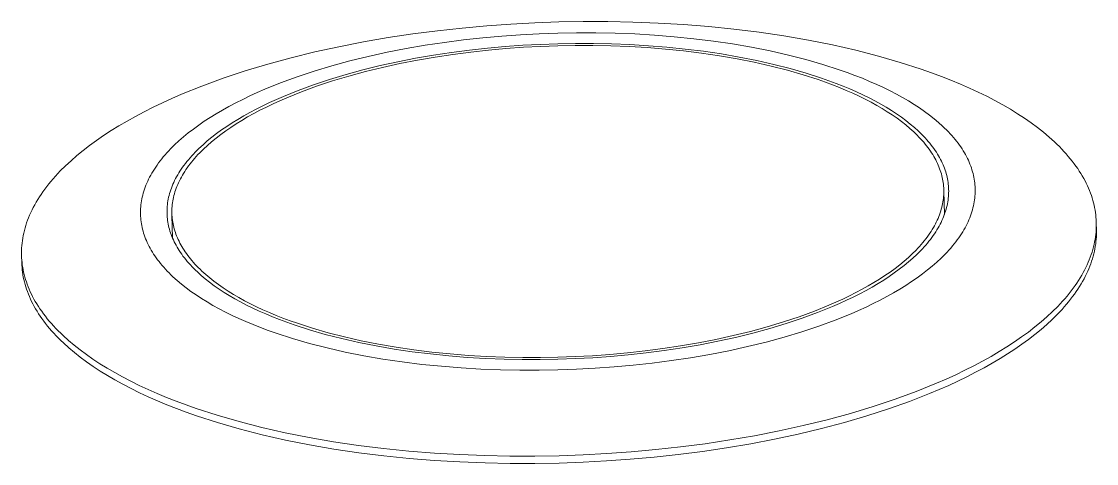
# Model space of a CAD drawing. Header units: inches. Extents: x 214 to 477, y -11 to 187.
# Drawn here: x 432.076 to 432.899, y 91.615 to 91.953 of the extents above; entities that cross this region are included whole.
import ezdxf

# ---------------------------------------------------------------- set-up
doc = ezdxf.new("R2010")
doc.units = ezdxf.units.IN
doc.layers.add('ZANO_R', color=7, linetype='Continuous', lineweight=0)

msp = doc.modelspace()

# ---------------------------------------------------------------- linework, layer by layer
at = {"layer": 'ZANO_R'}
for p, q in [((432.39428, 91.94606), (432.37533, 91.94359)), ((432.41315, 91.94813), (432.39428, 91.94606)), ((432.4319, 91.94983), (432.41315, 91.94813)), ((432.45045, 91.95116), (432.4319, 91.94983)), ((432.46875, 91.95214), (432.45045, 91.95116)), ((432.48709, 91.95279), (432.46875, 91.95214)), ((432.50575, 91.95311), (432.48709, 91.95279)), ((432.52468, 91.95309), (432.50575, 91.95311)), ((432.54383, 91.9527), (432.52468, 91.95309)), ((432.56314, 91.95194), (432.54383, 91.9527)), ((432.58254, 91.95078), (432.56314, 91.95194)), ((432.60196, 91.94922), (432.58254, 91.95078)), ((432.62132, 91.94725), (432.60196, 91.94922)), ((432.64055, 91.94486), (432.62132, 91.94725)), ((432.3375, 91.93748), (432.31876, 91.93381)), ((432.35638, 91.94074), (432.3375, 91.93748)), ((432.37533, 91.94359), (432.35638, 91.94074)), ((432.38478, 91.93489), (432.3995, 91.93711)), ((432.3995, 91.93711), (432.41421, 91.93902)), ((432.41421, 91.93902), (432.42888, 91.94063)), ((432.42888, 91.94063), (432.44343, 91.94195)), ((432.44343, 91.94195), (432.45784, 91.94298)), ((432.45784, 91.94298), (432.47206, 91.94374)), ((432.47206, 91.94374), (432.4863, 91.94425)), ((432.4863, 91.94425), (432.5008, 91.9445)), ((432.5008, 91.9445), (432.5155, 91.94448)), ((432.5155, 91.94448), (432.53038, 91.94418)), ((432.53038, 91.94418), (432.54537, 91.94359)), ((432.54537, 91.94359), (432.56044, 91.94269)), ((432.56044, 91.94269), (432.57552, 91.94148)), ((432.57552, 91.94148), (432.59056, 91.93995)), ((432.59056, 91.93995), (432.6055, 91.93809)), ((432.6055, 91.93809), (432.62027, 91.93591)), ((432.65957, 91.94205), (432.64055, 91.94486)), ((432.6783, 91.93883), (432.65957, 91.94205)), ((432.69665, 91.93518), (432.6783, 91.93883)), ((432.30025, 91.92975), (432.28204, 91.92529)), ((432.31876, 91.93381), (432.30025, 91.92975)), ((432.34119, 91.92635), (432.35556, 91.92951)), ((432.35556, 91.92951), (432.37011, 91.93235)), ((432.37011, 91.93235), (432.38478, 91.93489)), ((432.39123, 91.92729), (432.40502, 91.92937)), ((432.40502, 91.92937), (432.4188, 91.93116)), ((432.40603, 91.92795), (432.41964, 91.92972)), ((432.4188, 91.93116), (432.43253, 91.93267)), ((432.41964, 91.92972), (432.4332, 91.93121)), ((432.43253, 91.93267), (432.44616, 91.93391)), ((432.4332, 91.93121), (432.44667, 91.93243)), ((432.44616, 91.93391), (432.45966, 91.93488)), ((432.44667, 91.93243), (432.45999, 91.93338)), ((432.45966, 91.93488), (432.47297, 91.93559)), ((432.45999, 91.93338), (432.47314, 91.93408)), ((432.47297, 91.93559), (432.48631, 91.93606)), ((432.47314, 91.93408), (432.48631, 91.93455)), ((432.48631, 91.93606), (432.49988, 91.93629)), ((432.48631, 91.93455), (432.49971, 91.93478)), ((432.49971, 91.93478), (432.51332, 91.93477)), ((432.49988, 91.93629), (432.51366, 91.93628)), ((432.51332, 91.93477), (432.52707, 91.93449)), ((432.51366, 91.93628), (432.52759, 91.936)), ((432.52707, 91.93449), (432.54094, 91.93394)), ((432.52759, 91.936), (432.54163, 91.93544)), ((432.54094, 91.93394), (432.55487, 91.93311)), ((432.54163, 91.93544), (432.55574, 91.9346)), ((432.55487, 91.93311), (432.56882, 91.93199)), ((432.55574, 91.9346), (432.56986, 91.93347)), ((432.56882, 91.93199), (432.58273, 91.93057)), ((432.56986, 91.93347), (432.58395, 91.93203)), ((432.58273, 91.93057), (432.59654, 91.92886)), ((432.58395, 91.93203), (432.59793, 91.93029)), ((432.59654, 91.92886), (432.6102, 91.92684)), ((432.59793, 91.93029), (432.61177, 91.92825)), ((432.62027, 91.93591), (432.63481, 91.9334)), ((432.63481, 91.9334), (432.64907, 91.93057)), ((432.64907, 91.93057), (432.66298, 91.92742)), ((432.71455, 91.93113), (432.69665, 91.93518)), ((432.73193, 91.92667), (432.71455, 91.93113)), ((432.28204, 91.92529), (432.26422, 91.92043)), ((432.3132, 91.91912), (432.32704, 91.92289)), ((432.32704, 91.92289), (432.34119, 91.92635)), ((432.35041, 91.9193), (432.36387, 91.92226)), ((432.35211, 91.918), (432.3654, 91.92092)), ((432.36387, 91.92226), (432.3775, 91.92492)), ((432.3654, 91.92092), (432.37886, 91.92355)), ((432.3775, 91.92492), (432.39123, 91.92729)), ((432.37886, 91.92355), (432.39242, 91.92589)), ((432.39242, 91.92589), (432.40603, 91.92795)), ((432.6102, 91.92684), (432.62365, 91.92452)), ((432.61177, 91.92825), (432.62539, 91.9259)), ((432.62365, 91.92452), (432.63684, 91.9219)), ((432.62539, 91.9259), (432.63874, 91.92325)), ((432.63684, 91.9219), (432.6497, 91.91899)), ((432.63874, 91.92325), (432.65176, 91.9203)), ((432.66298, 91.92742), (432.67647, 91.92396)), ((432.67647, 91.92396), (432.68949, 91.9202)), ((432.74869, 91.92183), (432.73193, 91.92667)), ((432.76478, 91.91662), (432.74869, 91.92183)), ((432.24685, 91.9152), (432.23002, 91.9096)), ((432.26422, 91.92043), (432.24685, 91.9152)), ((432.28664, 91.91071), (432.29971, 91.91505)), ((432.29971, 91.91505), (432.3132, 91.91912)), ((432.31157, 91.90872), (432.3242, 91.91253)), ((432.3242, 91.91253), (432.33716, 91.91605)), ((432.32622, 91.91131), (432.33903, 91.9148)), ((432.33716, 91.91605), (432.35041, 91.9193)), ((432.33903, 91.9148), (432.35211, 91.918)), ((432.6497, 91.91899), (432.66218, 91.91579)), ((432.65176, 91.9203), (432.6644, 91.91706)), ((432.66218, 91.91579), (432.67422, 91.91231)), ((432.6644, 91.91706), (432.67659, 91.91354)), ((432.67659, 91.91354), (432.6883, 91.90975)), ((432.68949, 91.9202), (432.70199, 91.91616)), ((432.70199, 91.91616), (432.70802, 91.91403)), ((432.70802, 91.91403), (432.71391, 91.91184)), ((432.77255, 91.91389), (432.76478, 91.91662)), ((432.78013, 91.91107), (432.77255, 91.91389)), ((432.23002, 91.9096), (432.21381, 91.90366)), ((432.26199, 91.90122), (432.27405, 91.90609)), ((432.27405, 91.90609), (432.28664, 91.91071)), ((432.28754, 91.90032), (432.29933, 91.90465)), ((432.29933, 91.90465), (432.31157, 91.90872)), ((432.30167, 91.90353), (432.31375, 91.90755)), ((432.31375, 91.90755), (432.32622, 91.91131)), ((432.67422, 91.91231), (432.68577, 91.90857)), ((432.68577, 91.90857), (432.69135, 91.90661)), ((432.6883, 91.90975), (432.69395, 91.90776)), ((432.69135, 91.90661), (432.6968, 91.90458)), ((432.69395, 91.90776), (432.69946, 91.90571)), ((432.6968, 91.90458), (432.70209, 91.9025)), ((432.69946, 91.90571), (432.70482, 91.9036)), ((432.71391, 91.91184), (432.71963, 91.90959)), ((432.71963, 91.90959), (432.7252, 91.90728)), ((432.7252, 91.90728), (432.7306, 91.9049)), ((432.7306, 91.9049), (432.73583, 91.90248)), ((432.78751, 91.90817), (432.78013, 91.91107)), ((432.79468, 91.90519), (432.78751, 91.90817)), ((432.80163, 91.90213), (432.79468, 91.90519)), ((432.19828, 91.89738), (432.1908, 91.89413)), ((432.21381, 91.90366), (432.19828, 91.89738)), ((432.24501, 91.89347), (432.25052, 91.89611)), ((432.25052, 91.89611), (432.25618, 91.89869)), ((432.25618, 91.89869), (432.26199, 91.90122)), ((432.27624, 91.89576), (432.28754, 91.90032)), ((432.27887, 91.89475), (432.29002, 91.89926)), ((432.29002, 91.89926), (432.30167, 91.90353)), ((432.70209, 91.9025), (432.70724, 91.90036)), ((432.70482, 91.9036), (432.71004, 91.90144)), ((432.70724, 91.90036), (432.71224, 91.89817)), ((432.71004, 91.90144), (432.71509, 91.89921)), ((432.71224, 91.89817), (432.71707, 91.89592)), ((432.71509, 91.89921), (432.71999, 91.89694)), ((432.71707, 91.89592), (432.72175, 91.89363)), ((432.71999, 91.89694), (432.72473, 91.89462)), ((432.73583, 91.90248), (432.74089, 91.9)), ((432.74089, 91.9), (432.74576, 91.89747)), ((432.74576, 91.89747), (432.75045, 91.89489)), ((432.80836, 91.89901), (432.80163, 91.90213)), ((432.81487, 91.89582), (432.80836, 91.89901)), ((432.18351, 91.8908), (432.17642, 91.88741)), ((432.1908, 91.89413), (432.18351, 91.8908)), ((432.2295, 91.88526), (432.2345, 91.88804)), ((432.2345, 91.88804), (432.23967, 91.89078)), ((432.23967, 91.89078), (432.24501, 91.89347)), ((432.25534, 91.88599), (432.26034, 91.8885)), ((432.26034, 91.8885), (432.2655, 91.89097)), ((432.26317, 91.88759), (432.26826, 91.89003)), ((432.2655, 91.89097), (432.2708, 91.89339)), ((432.26826, 91.89003), (432.27349, 91.89242)), ((432.2708, 91.89339), (432.27624, 91.89576)), ((432.27349, 91.89242), (432.27887, 91.89475)), ((432.72175, 91.89363), (432.72626, 91.89129)), ((432.72473, 91.89462), (432.72929, 91.89225)), ((432.72626, 91.89129), (432.7306, 91.8889)), ((432.72929, 91.89225), (432.73369, 91.88983)), ((432.7306, 91.8889), (432.73476, 91.88648)), ((432.73369, 91.88983), (432.73791, 91.88738)), ((432.75045, 91.89489), (432.75496, 91.89227)), ((432.75496, 91.89227), (432.75928, 91.8896)), ((432.75928, 91.8896), (432.76341, 91.8869)), ((432.82115, 91.89256), (432.81487, 91.89582)), ((432.82719, 91.88924), (432.82115, 91.89256)), ((432.833, 91.88586), (432.82719, 91.88924)), ((432.16288, 91.88042), (432.15645, 91.87684)), ((432.16954, 91.88395), (432.16288, 91.88042)), ((432.17642, 91.88741), (432.16954, 91.88395)), ((432.21559, 91.87666), (432.22004, 91.87957)), ((432.22004, 91.87957), (432.22468, 91.88243)), ((432.22468, 91.88243), (432.2295, 91.88526)), ((432.2413, 91.87817), (432.24582, 91.88081)), ((432.24437, 91.87738), (432.24882, 91.88)), ((432.24582, 91.88081), (432.2505, 91.88342)), ((432.24882, 91.88), (432.25345, 91.88257)), ((432.2505, 91.88342), (432.25534, 91.88599)), ((432.25345, 91.88257), (432.25823, 91.8851)), ((432.25823, 91.8851), (432.26317, 91.88759)), ((432.73476, 91.88648), (432.73876, 91.88401)), ((432.73791, 91.88738), (432.74195, 91.88488)), ((432.73876, 91.88401), (432.74257, 91.88152)), ((432.74195, 91.88488), (432.74582, 91.88235)), ((432.74257, 91.88152), (432.74621, 91.87899)), ((432.74582, 91.88235), (432.7495, 91.87979)), ((432.7495, 91.87979), (432.753, 91.8772)), ((432.76341, 91.8869), (432.76734, 91.88417)), ((432.76734, 91.88417), (432.77108, 91.8814)), ((432.77108, 91.8814), (432.77463, 91.8786)), ((432.83856, 91.88243), (432.833, 91.88586)), ((432.84387, 91.87895), (432.83856, 91.88243)), ((432.15024, 91.8732), (432.14426, 91.86951)), ((432.15645, 91.87684), (432.15024, 91.8732)), ((432.20725, 91.87076), (432.21132, 91.87373)), ((432.21132, 91.87373), (432.21559, 91.87666)), ((432.22879, 91.87001), (432.23279, 91.87276)), ((432.23201, 91.86933), (432.23596, 91.87205)), ((432.23279, 91.87276), (432.23696, 91.87548)), ((432.23596, 91.87205), (432.24008, 91.87473)), ((432.23696, 91.87548), (432.2413, 91.87817)), ((432.24008, 91.87473), (432.24437, 91.87738)), ((432.74621, 91.87899), (432.74967, 91.87642)), ((432.74967, 91.87642), (432.75295, 91.87384)), ((432.75295, 91.87384), (432.75605, 91.87123)), ((432.753, 91.8772), (432.75632, 91.87458)), ((432.75605, 91.87123), (432.75896, 91.86859)), ((432.75632, 91.87458), (432.75946, 91.87193)), ((432.75946, 91.87193), (432.76241, 91.86927)), ((432.77463, 91.8786), (432.77798, 91.87578)), ((432.77798, 91.87578), (432.78113, 91.87293)), ((432.78113, 91.87293), (432.78263, 91.8715)), ((432.78263, 91.8715), (432.78409, 91.87006)), ((432.84894, 91.87543), (432.84387, 91.87895)), ((432.85376, 91.87187), (432.84894, 91.87543)), ((432.85832, 91.86826), (432.85376, 91.87187)), ((432.13853, 91.86577), (432.13304, 91.86199)), ((432.14426, 91.86951), (432.13853, 91.86577)), ((432.1962, 91.8617), (432.19969, 91.86474)), ((432.19969, 91.86474), (432.20337, 91.86776)), ((432.20337, 91.86776), (432.20725, 91.87076)), ((432.2179, 91.8616), (432.22135, 91.86443)), ((432.22125, 91.86102), (432.22466, 91.86382)), ((432.22135, 91.86443), (432.22498, 91.86724)), ((432.22466, 91.86382), (432.22825, 91.86659)), ((432.22498, 91.86724), (432.22879, 91.87001)), ((432.22825, 91.86659), (432.23201, 91.86933)), ((432.75896, 91.86859), (432.76035, 91.86727)), ((432.76035, 91.86727), (432.7617, 91.86594)), ((432.7617, 91.86594), (432.763, 91.86461)), ((432.76241, 91.86927), (432.76382, 91.86793)), ((432.763, 91.86461), (432.76425, 91.86328)), ((432.76382, 91.86793), (432.76518, 91.86659)), ((432.76425, 91.86328), (432.76546, 91.86194)), ((432.76518, 91.86659), (432.7665, 91.86524)), ((432.7665, 91.86524), (432.76777, 91.86389)), ((432.76777, 91.86389), (432.76899, 91.86253)), ((432.78409, 91.87006), (432.78549, 91.86862)), ((432.78549, 91.86862), (432.78685, 91.86718)), ((432.78685, 91.86718), (432.78816, 91.86574)), ((432.78816, 91.86574), (432.78942, 91.86429)), ((432.78942, 91.86429), (432.79063, 91.86283)), ((432.86264, 91.86463), (432.85832, 91.86826)), ((432.8667, 91.86096), (432.86264, 91.86463)), ((432.12779, 91.85817), (432.12279, 91.85431)), ((432.13304, 91.86199), (432.12779, 91.85817)), ((432.18835, 91.85403), (432.18982, 91.85557)), ((432.18982, 91.85557), (432.19291, 91.85865)), ((432.19291, 91.85865), (432.1962, 91.8617)), ((432.20866, 91.85302), (432.21155, 91.85589)), ((432.21155, 91.85589), (432.21463, 91.85876)), ((432.21213, 91.85254), (432.21499, 91.85539)), ((432.21463, 91.85876), (432.2179, 91.8616)), ((432.21499, 91.85539), (432.21803, 91.85821)), ((432.21803, 91.85821), (432.22125, 91.86102)), ((432.76546, 91.86194), (432.76663, 91.8606)), ((432.76663, 91.8606), (432.76774, 91.85926)), ((432.76774, 91.85926), (432.76882, 91.85791)), ((432.76882, 91.85791), (432.76985, 91.85657)), ((432.76899, 91.86253), (432.77017, 91.86117)), ((432.76985, 91.85657), (432.77084, 91.85522)), ((432.77017, 91.86117), (432.77131, 91.85981)), ((432.77084, 91.85522), (432.77178, 91.85387)), ((432.77131, 91.85981), (432.77239, 91.85845)), ((432.77239, 91.85845), (432.77344, 91.85709)), ((432.77344, 91.85709), (432.77444, 91.85572)), ((432.77444, 91.85572), (432.77539, 91.85436)), ((432.79063, 91.86283), (432.79179, 91.86138)), ((432.79179, 91.86138), (432.7929, 91.85992)), ((432.7929, 91.85992), (432.79397, 91.85846)), ((432.79397, 91.85846), (432.79499, 91.85701)), ((432.79499, 91.85701), (432.79596, 91.85555)), ((432.79596, 91.85555), (432.79688, 91.85408)), ((432.86864, 91.85912), (432.8667, 91.86096)), ((432.87051, 91.85727), (432.86864, 91.85912)), ((432.87232, 91.85542), (432.87051, 91.85727)), ((432.87406, 91.85356), (432.87232, 91.85542)), ((432.11356, 91.84651), (432.10932, 91.84257)), ((432.11805, 91.85042), (432.11356, 91.84651)), ((432.12279, 91.85431), (432.11805, 91.85042)), ((432.18175, 91.8463), (432.18297, 91.84785)), ((432.18297, 91.84785), (432.18424, 91.8494)), ((432.18424, 91.8494), (432.18556, 91.85095)), ((432.18556, 91.85095), (432.18693, 91.85249)), ((432.18693, 91.85249), (432.18835, 91.85403)), ((432.20225, 91.84578), (432.20344, 91.84723)), ((432.20344, 91.84723), (432.20467, 91.84868)), ((432.20467, 91.84868), (432.20595, 91.85013)), ((432.2058, 91.8454), (432.20697, 91.84683)), ((432.20595, 91.85013), (432.20728, 91.85157)), ((432.20697, 91.84683), (432.20819, 91.84826)), ((432.20728, 91.85157), (432.20866, 91.85302)), ((432.20819, 91.84826), (432.20946, 91.84969)), ((432.20946, 91.84969), (432.21077, 91.85112)), ((432.21077, 91.85112), (432.21213, 91.85254)), ((432.77178, 91.85387), (432.77268, 91.85252)), ((432.77268, 91.85252), (432.77353, 91.85117)), ((432.77353, 91.85117), (432.77434, 91.84982)), ((432.77434, 91.84982), (432.77511, 91.84847)), ((432.77511, 91.84847), (432.77584, 91.84711)), ((432.77539, 91.85436), (432.7763, 91.85299)), ((432.77584, 91.84711), (432.77652, 91.84576)), ((432.7763, 91.85299), (432.77716, 91.85162)), ((432.77716, 91.85162), (432.77799, 91.85025)), ((432.77799, 91.85025), (432.77876, 91.84888)), ((432.77876, 91.84888), (432.7795, 91.84752)), ((432.7795, 91.84752), (432.78019, 91.84615)), ((432.79688, 91.85408), (432.79776, 91.85262)), ((432.79776, 91.85262), (432.79859, 91.85116)), ((432.79859, 91.85116), (432.79938, 91.8497)), ((432.79938, 91.8497), (432.80011, 91.84824)), ((432.80011, 91.84824), (432.80081, 91.84679)), ((432.80081, 91.84679), (432.80146, 91.84533)), ((432.87575, 91.8517), (432.87406, 91.85356)), ((432.87737, 91.84983), (432.87575, 91.8517)), ((432.87893, 91.84796), (432.87737, 91.84983)), ((432.88043, 91.84609), (432.87893, 91.84796)), ((432.10535, 91.83862), (432.10345, 91.83663)), ((432.10932, 91.84257), (432.10535, 91.83862)), ((432.17547, 91.83701), (432.1764, 91.83856)), ((432.1764, 91.83856), (432.17737, 91.8401)), ((432.17737, 91.8401), (432.17839, 91.84165)), ((432.17839, 91.84165), (432.17946, 91.8432)), ((432.17946, 91.8432), (432.18058, 91.84475)), ((432.18058, 91.84475), (432.18175, 91.8463)), ((432.19609, 91.83708), (432.197, 91.83853)), ((432.197, 91.83853), (432.19796, 91.83998)), ((432.19796, 91.83998), (432.19896, 91.84143)), ((432.19896, 91.84143), (432.20001, 91.84288)), ((432.19972, 91.83681), (432.20062, 91.83824)), ((432.20001, 91.84288), (432.2011, 91.84433)), ((432.20062, 91.83824), (432.20156, 91.83967)), ((432.2011, 91.84433), (432.20225, 91.84578)), ((432.20156, 91.83967), (432.20255, 91.8411)), ((432.20255, 91.8411), (432.20359, 91.84254)), ((432.20359, 91.84254), (432.20467, 91.84397)), ((432.20467, 91.84397), (432.2058, 91.8454)), ((432.77652, 91.84576), (432.77716, 91.84442)), ((432.77716, 91.84442), (432.77776, 91.84307)), ((432.77776, 91.84307), (432.77832, 91.84172)), ((432.77832, 91.84172), (432.77883, 91.84038)), ((432.77883, 91.84038), (432.77931, 91.83904)), ((432.77931, 91.83904), (432.77975, 91.8377)), ((432.78019, 91.84615), (432.78084, 91.84478)), ((432.78084, 91.84478), (432.78145, 91.84342)), ((432.78145, 91.84342), (432.78201, 91.84206)), ((432.78201, 91.84206), (432.78253, 91.8407)), ((432.78253, 91.8407), (432.78302, 91.83934)), ((432.78302, 91.83934), (432.78346, 91.83798)), ((432.80146, 91.84533), (432.80206, 91.84387)), ((432.80206, 91.84387), (432.80262, 91.84242)), ((432.80262, 91.84242), (432.80313, 91.84097)), ((432.80313, 91.84097), (432.80361, 91.83952)), ((432.80361, 91.83952), (432.80403, 91.83808)), ((432.88186, 91.84422), (432.88043, 91.84609)), ((432.88323, 91.84234), (432.88186, 91.84422)), ((432.88455, 91.84046), (432.88323, 91.84234)), ((432.8858, 91.83858), (432.88455, 91.84046)), ((432.88699, 91.8367), (432.8858, 91.83858)), ((432.09816, 91.83066), (432.09652, 91.82867)), ((432.09986, 91.83266), (432.09816, 91.83066)), ((432.10162, 91.83465), (432.09986, 91.83266)), ((432.10345, 91.83663), (432.10162, 91.83465)), ((432.17157, 91.82931), (432.17226, 91.83084)), ((432.17226, 91.83084), (432.17299, 91.83238)), ((432.17299, 91.83238), (432.17377, 91.83392)), ((432.17377, 91.83392), (432.1746, 91.83546)), ((432.1746, 91.83546), (432.17547, 91.83701)), ((432.19221, 91.82986), (432.1929, 91.8313)), ((432.1929, 91.8313), (432.19363, 91.83274)), ((432.19363, 91.83274), (432.1944, 91.83418)), ((432.1944, 91.83418), (432.19522, 91.83563)), ((432.19522, 91.83563), (432.19609, 91.83708)), ((432.19589, 91.82967), (432.19657, 91.8311)), ((432.19657, 91.8311), (432.19729, 91.83252)), ((432.19729, 91.83252), (432.19805, 91.83395)), ((432.19805, 91.83395), (432.19886, 91.83538)), ((432.19886, 91.83538), (432.19972, 91.83681)), ((432.77975, 91.8377), (432.78014, 91.83636)), ((432.78014, 91.83636), (432.7805, 91.83503)), ((432.7805, 91.83503), (432.78082, 91.8337)), ((432.78082, 91.8337), (432.7811, 91.83237)), ((432.7811, 91.83237), (432.78134, 91.83105)), ((432.78134, 91.83105), (432.78154, 91.82973)), ((432.78346, 91.83798), (432.78386, 91.83663)), ((432.78386, 91.83663), (432.78422, 91.83528)), ((432.78422, 91.83528), (432.78454, 91.83393)), ((432.78454, 91.83393), (432.78483, 91.83259)), ((432.78483, 91.83259), (432.78507, 91.83125)), ((432.78507, 91.83125), (432.78528, 91.82991)), ((432.80403, 91.83808), (432.80442, 91.83663)), ((432.80442, 91.83663), (432.80476, 91.8352)), ((432.80476, 91.8352), (432.80507, 91.83376)), ((432.80507, 91.83376), (432.80533, 91.83233)), ((432.80533, 91.83233), (432.80555, 91.8309)), ((432.80555, 91.8309), (432.80573, 91.82948)), ((432.88812, 91.83482), (432.88699, 91.8367)), ((432.88919, 91.83294), (432.88812, 91.83482)), ((432.8902, 91.83106), (432.88919, 91.83294)), ((432.89115, 91.82918), (432.8902, 91.83106)), ((432.092, 91.82269), (432.09062, 91.82069)), ((432.09345, 91.82468), (432.092, 91.82269)), ((432.09495, 91.82668), (432.09345, 91.82468)), ((432.09652, 91.82867), (432.09495, 91.82668)), ((432.16885, 91.82169), (432.1693, 91.8232)), ((432.1693, 91.8232), (432.1698, 91.82472)), ((432.1698, 91.82472), (432.17035, 91.82625)), ((432.17035, 91.82625), (432.17094, 91.82778)), ((432.17094, 91.82778), (432.17157, 91.82931)), ((432.18902, 91.82128), (432.18945, 91.8227)), ((432.18945, 91.8227), (432.18991, 91.82413)), ((432.18991, 91.82413), (432.19042, 91.82555)), ((432.19042, 91.82555), (432.19097, 91.82698)), ((432.19097, 91.82698), (432.19157, 91.82842)), ((432.19157, 91.82842), (432.19221, 91.82986)), ((432.19274, 91.82121), (432.19316, 91.82261)), ((432.19316, 91.82261), (432.19362, 91.82401)), ((432.19362, 91.82401), (432.19412, 91.82542)), ((432.19412, 91.82542), (432.19467, 91.82684)), ((432.19467, 91.82684), (432.19526, 91.82825)), ((432.19526, 91.82825), (432.19589, 91.82967)), ((432.78154, 91.82973), (432.78171, 91.82841)), ((432.78171, 91.82841), (432.78184, 91.8271)), ((432.78184, 91.8271), (432.78193, 91.82577)), ((432.78193, 91.82577), (432.78199, 91.82444)), ((432.78199, 91.82444), (432.78201, 91.8231)), ((432.78201, 91.8231), (432.782, 91.82176)), ((432.78203, 91.8231), (432.78253, 91.80535)), ((432.78528, 91.82991), (432.78545, 91.82858)), ((432.78545, 91.82858), (432.78558, 91.82725)), ((432.78558, 91.82725), (432.78567, 91.82591)), ((432.78567, 91.82591), (432.78573, 91.82456)), ((432.78574, 91.82184), (432.78568, 91.82047)), ((432.78573, 91.82456), (432.78575, 91.8232)), ((432.78575, 91.8232), (432.78574, 91.82184)), ((432.80573, 91.82948), (432.80587, 91.82806)), ((432.80587, 91.82806), (432.80597, 91.82663)), ((432.80597, 91.82663), (432.80603, 91.82519)), ((432.80604, 91.82228), (432.80598, 91.82082)), ((432.80603, 91.82519), (432.80606, 91.82374)), ((432.80606, 91.82374), (432.80604, 91.82228)), ((432.89205, 91.8273), (432.89115, 91.82918)), ((432.89288, 91.82542), (432.89205, 91.8273)), ((432.89366, 91.82355), (432.89288, 91.82542)), ((432.89438, 91.82168), (432.89366, 91.82355)), ((432.08686, 91.81471), (432.08573, 91.81272)), ((432.08805, 91.8167), (432.08686, 91.81471)), ((432.08931, 91.8187), (432.08805, 91.8167)), ((432.09062, 91.82069), (432.08931, 91.8187)), ((432.16707, 91.81271), (432.16726, 91.81419)), ((432.16726, 91.81419), (432.16749, 91.81568)), ((432.16749, 91.81568), (432.16776, 91.81717)), ((432.16776, 91.81717), (432.16808, 91.81867)), ((432.16808, 91.81867), (432.16844, 91.82018)), ((432.16844, 91.82018), (432.16885, 91.82169)), ((432.18736, 91.81287), (432.18753, 91.81426)), ((432.18753, 91.81426), (432.18775, 91.81565)), ((432.18775, 91.81565), (432.188, 91.81705)), ((432.188, 91.81705), (432.1883, 91.81846)), ((432.1883, 91.81846), (432.18864, 91.81987)), ((432.18864, 91.81987), (432.18902, 91.82128)), ((432.19109, 91.8129), (432.19127, 91.81427)), ((432.19127, 91.81427), (432.19148, 91.81565)), ((432.19148, 91.81565), (432.19173, 91.81703)), ((432.19173, 91.81703), (432.19203, 91.81842)), ((432.19203, 91.81842), (432.19236, 91.81981)), ((432.19236, 91.81981), (432.19274, 91.82121)), ((432.78109, 91.81355), (432.78079, 91.81217)), ((432.78134, 91.81494), (432.78109, 91.81355)), ((432.78155, 91.81631), (432.78134, 91.81494)), ((432.78172, 91.81768), (432.78155, 91.81631)), ((432.78185, 91.81905), (432.78172, 91.81768)), ((432.78194, 91.82041), (432.78185, 91.81905)), ((432.782, 91.82176), (432.78194, 91.82041)), ((432.78507, 91.81493), (432.78482, 91.81353)), ((432.78528, 91.81633), (432.78507, 91.81493)), ((432.78546, 91.81771), (432.78528, 91.81633)), ((432.78559, 91.8191), (432.78546, 91.81771)), ((432.78568, 91.82047), (432.78559, 91.8191)), ((432.80533, 91.81491), (432.80506, 91.81341)), ((432.80555, 91.8164), (432.80533, 91.81491)), ((432.80574, 91.81788), (432.80555, 91.8164)), ((432.80588, 91.81935), (432.80574, 91.81788)), ((432.80598, 91.82082), (432.80588, 91.81935)), ((432.89504, 91.81981), (432.89438, 91.82168)), ((432.89565, 91.81795), (432.89504, 91.81981)), ((432.8962, 91.81608), (432.89565, 91.81795)), ((432.8967, 91.81423), (432.8962, 91.81608)), ((432.89714, 91.81237), (432.8967, 91.81423)), ((432.08272, 91.80677), (432.08184, 91.80479)), ((432.08366, 91.80875), (432.08272, 91.80677)), ((432.08467, 91.81074), (432.08366, 91.80875)), ((432.08573, 91.81272), (432.08467, 91.81074)), ((432.16674, 91.80685), (432.16676, 91.8083)), ((432.16676, 91.8054), (432.16674, 91.80685)), ((432.16676, 91.8083), (432.16682, 91.80976)), ((432.16682, 91.80396), (432.16676, 91.8054)), ((432.16682, 91.80976), (432.16693, 91.81123)), ((432.16693, 91.81123), (432.16707, 91.81271)), ((432.18705, 91.80738), (432.18707, 91.80875)), ((432.18707, 91.80603), (432.18705, 91.80738)), ((432.18707, 91.80875), (432.18712, 91.81012)), ((432.18712, 91.80468), (432.18707, 91.80603)), ((432.18712, 91.81012), (432.18722, 91.81149)), ((432.18722, 91.81149), (432.18736, 91.81287)), ((432.19079, 91.80748), (432.19081, 91.80883)), ((432.19081, 91.80614), (432.19079, 91.80748)), ((432.19081, 91.80883), (432.19087, 91.81018)), ((432.19086, 91.80481), (432.19081, 91.80614)), ((432.19087, 91.81018), (432.19096, 91.81154)), ((432.19096, 91.81154), (432.19109, 91.8129)), ((432.77922, 91.80657), (432.77872, 91.80516)), ((432.77967, 91.80798), (432.77922, 91.80657)), ((432.78009, 91.80938), (432.77967, 91.80798)), ((432.78046, 91.81078), (432.78009, 91.80938)), ((432.78079, 91.81217), (432.78046, 91.81078)), ((432.78292, 91.80646), (432.78242, 91.80503)), ((432.78339, 91.80788), (432.78292, 91.80646)), ((432.78381, 91.8093), (432.78339, 91.80788)), ((432.78418, 91.81072), (432.78381, 91.8093)), ((432.78452, 91.81213), (432.78418, 91.81072)), ((432.78482, 91.81353), (432.78452, 91.81213)), ((432.80304, 91.80586), (432.80249, 91.80434)), ((432.80353, 91.80738), (432.80304, 91.80586)), ((432.80398, 91.8089), (432.80353, 91.80738)), ((432.80438, 91.81041), (432.80398, 91.8089)), ((432.80474, 91.81191), (432.80438, 91.81041)), ((432.80506, 91.81341), (432.80474, 91.81191)), ((432.89753, 91.81053), (432.89714, 91.81237)), ((432.89787, 91.80868), (432.89753, 91.81053)), ((432.89816, 91.80685), (432.89787, 91.80868)), ((432.89839, 91.80502), (432.89816, 91.80685)), ((432.07955, 91.79889), (432.07891, 91.79693)), ((432.08026, 91.80085), (432.07955, 91.79889)), ((432.08102, 91.80282), (432.08026, 91.80085)), ((432.08184, 91.80479), (432.08102, 91.80282)), ((432.16692, 91.80253), (432.16682, 91.80396)), ((432.16706, 91.8011), (432.16692, 91.80253)), ((432.16723, 91.79968), (432.16706, 91.8011)), ((432.16745, 91.79825), (432.16723, 91.79968)), ((432.16771, 91.79682), (432.16745, 91.79825)), ((432.18721, 91.80334), (432.18712, 91.80468)), ((432.18734, 91.802), (432.18721, 91.80334)), ((432.18751, 91.80067), (432.18734, 91.802)), ((432.18771, 91.79934), (432.18751, 91.80067)), ((432.18796, 91.798), (432.18771, 91.79934)), ((432.18824, 91.79665), (432.18796, 91.798)), ((432.19136, 91.78706), (432.19085, 91.80481)), ((432.19095, 91.80349), (432.19086, 91.80481)), ((432.19108, 91.80217), (432.19095, 91.80349)), ((432.19125, 91.80086), (432.19108, 91.80217)), ((432.19145, 91.79954), (432.19125, 91.80086)), ((432.19169, 91.79821), (432.19145, 91.79954)), ((432.19196, 91.79689), (432.19169, 91.79821)), ((432.77556, 91.79806), (432.7748, 91.79664)), ((432.77628, 91.79949), (432.77556, 91.79806)), ((432.77696, 91.80091), (432.77628, 91.79949)), ((432.77759, 91.80233), (432.77696, 91.80091)), ((432.77817, 91.80375), (432.77759, 91.80233)), ((432.77872, 91.80516), (432.77817, 91.80375)), ((432.77923, 91.79785), (432.77845, 91.7964)), ((432.77995, 91.79929), (432.77923, 91.79785)), ((432.78063, 91.80073), (432.77995, 91.79929)), ((432.78127, 91.80217), (432.78063, 91.80073)), ((432.78187, 91.8036), (432.78127, 91.80217)), ((432.78242, 91.80503), (432.78187, 91.8036)), ((432.79986, 91.7982), (432.79909, 91.79666)), ((432.80059, 91.79974), (432.79986, 91.7982)), ((432.80127, 91.80128), (432.80059, 91.79974)), ((432.80191, 91.80281), (432.80127, 91.80128)), ((432.80249, 91.80434), (432.80191, 91.80281)), ((432.89857, 91.80318), (432.89839, 91.80502)), ((432.8987, 91.80134), (432.89857, 91.80318)), ((432.89878, 91.79949), (432.8987, 91.80134)), ((432.89881, 91.79762), (432.89878, 91.79949)), ((432.89879, 91.79575), (432.89881, 91.79762)), ((432.07693, 91.78917), (432.07657, 91.78724)), ((432.07734, 91.7911), (432.07693, 91.78917)), ((432.07781, 91.79304), (432.07734, 91.7911)), ((432.07833, 91.79498), (432.07781, 91.79304)), ((432.07891, 91.79693), (432.07833, 91.79498)), ((432.16801, 91.79539), (432.16771, 91.79682)), ((432.16835, 91.79395), (432.16801, 91.79539)), ((432.16873, 91.79251), (432.16835, 91.79395)), ((432.16916, 91.79106), (432.16873, 91.79251)), ((432.16963, 91.78961), (432.16916, 91.79106)), ((432.17014, 91.78816), (432.16963, 91.78961)), ((432.18855, 91.79531), (432.18824, 91.79665)), ((432.18891, 91.79395), (432.18855, 91.79531)), ((432.18931, 91.7926), (432.18891, 91.79395)), ((432.18975, 91.79124), (432.18931, 91.7926)), ((432.19023, 91.78988), (432.18975, 91.79124)), ((432.19075, 91.78852), (432.19023, 91.78988)), ((432.19228, 91.79556), (432.19196, 91.79689)), ((432.19263, 91.79422), (432.19228, 91.79556)), ((432.19303, 91.79288), (432.19263, 91.79422)), ((432.19346, 91.79154), (432.19303, 91.79288)), ((432.19393, 91.7902), (432.19346, 91.79154)), ((432.19445, 91.78886), (432.19393, 91.7902)), ((432.195, 91.78751), (432.19445, 91.78886)), ((432.77032, 91.78948), (432.76928, 91.78804)), ((432.7713, 91.79091), (432.77032, 91.78948)), ((432.77225, 91.79234), (432.7713, 91.79091)), ((432.77314, 91.79378), (432.77225, 91.79234)), ((432.77391, 91.78915), (432.77286, 91.7877)), ((432.774, 91.79521), (432.77314, 91.79378)), ((432.77491, 91.7906), (432.77391, 91.78915)), ((432.7748, 91.79664), (432.774, 91.79521)), ((432.77586, 91.79205), (432.77491, 91.7906)), ((432.77677, 91.7935), (432.77586, 91.79205)), ((432.77764, 91.79495), (432.77677, 91.7935)), ((432.77845, 91.7964), (432.77764, 91.79495)), ((432.79448, 91.78893), (432.79341, 91.78738)), ((432.7955, 91.79048), (432.79448, 91.78893)), ((432.79647, 91.79203), (432.7955, 91.79048)), ((432.79739, 91.79357), (432.79647, 91.79203)), ((432.79826, 91.79512), (432.79739, 91.79357)), ((432.79909, 91.79666), (432.79826, 91.79512)), ((432.89817, 91.78817), (432.89841, 91.79007)), ((432.89841, 91.79007), (432.89859, 91.79197)), ((432.89859, 91.79197), (432.89872, 91.79387)), ((432.89872, 91.79387), (432.89879, 91.79575)), ((432.89888, 91.78827), (432.89895, 91.79011)), ((432.89889, 91.79573), (432.89895, 91.79376)), ((432.89897, 91.79194), (432.89895, 91.79376)), ((432.89895, 91.79011), (432.89897, 91.79194)), ((432.07585, 91.78152), (432.07571, 91.77963)), ((432.07603, 91.78342), (432.07585, 91.78152)), ((432.07628, 91.78533), (432.07603, 91.78342)), ((432.07657, 91.78724), (432.07628, 91.78533)), ((432.1707, 91.78671), (432.17014, 91.78816)), ((432.1713, 91.78525), (432.1707, 91.78671)), ((432.17194, 91.78379), (432.1713, 91.78525)), ((432.17263, 91.78234), (432.17194, 91.78379)), ((432.17337, 91.78088), (432.17263, 91.78234)), ((432.17415, 91.77941), (432.17337, 91.78088)), ((432.19131, 91.78716), (432.19075, 91.78852)), ((432.19192, 91.7858), (432.19131, 91.78716)), ((432.19257, 91.78443), (432.19192, 91.7858)), ((432.19325, 91.78306), (432.19257, 91.78443)), ((432.19399, 91.78169), (432.19325, 91.78306)), ((432.19476, 91.78033), (432.19399, 91.78169)), ((432.1956, 91.78616), (432.195, 91.78751)), ((432.19624, 91.78482), (432.1956, 91.78616)), ((432.19692, 91.78346), (432.19624, 91.78482)), ((432.19764, 91.78211), (432.19692, 91.78346)), ((432.19841, 91.78076), (432.19764, 91.78211)), ((432.19922, 91.77941), (432.19841, 91.78076)), ((432.76342, 91.78089), (432.76211, 91.77946)), ((432.76469, 91.78231), (432.76342, 91.78089)), ((432.7659, 91.78375), (432.76469, 91.78231)), ((432.76708, 91.78518), (432.7659, 91.78375)), ((432.76821, 91.7819), (432.76693, 91.78045)), ((432.7682, 91.78661), (432.76708, 91.78518)), ((432.76928, 91.78804), (432.7682, 91.78661)), ((432.76944, 91.78335), (432.76821, 91.7819)), ((432.77063, 91.7848), (432.76944, 91.78335)), ((432.77177, 91.78625), (432.77063, 91.7848)), ((432.77286, 91.7877), (432.77177, 91.78625)), ((432.78864, 91.78118), (432.78733, 91.77963)), ((432.78991, 91.78273), (432.78864, 91.78118)), ((432.79113, 91.78428), (432.78991, 91.78273)), ((432.79229, 91.78583), (432.79113, 91.78428)), ((432.79341, 91.78738), (432.79229, 91.78583)), ((432.89666, 91.78045), (432.89712, 91.78239)), ((432.89712, 91.78239), (432.89753, 91.78432)), ((432.89753, 91.78432), (432.89788, 91.78625)), ((432.89774, 91.77896), (432.89807, 91.78084)), ((432.89788, 91.78625), (432.89817, 91.78817)), ((432.89807, 91.78084), (432.89835, 91.78271)), ((432.89835, 91.78271), (432.89858, 91.78457)), ((432.89858, 91.78457), (432.89875, 91.78643)), ((432.89875, 91.78643), (432.89888, 91.78827)), ((432.07563, 91.77774), (432.07561, 91.77587)), ((432.07561, 91.77587), (432.07563, 91.77401)), ((432.07571, 91.77963), (432.07563, 91.77774)), ((432.07563, 91.77401), (432.07571, 91.77215)), ((432.17498, 91.77795), (432.17415, 91.77941)), ((432.17585, 91.77649), (432.17498, 91.77795)), ((432.17677, 91.77503), (432.17585, 91.77649)), ((432.17774, 91.77357), (432.17677, 91.77503)), ((432.17876, 91.77211), (432.17774, 91.77357)), ((432.19558, 91.77896), (432.19476, 91.78033)), ((432.19644, 91.77759), (432.19558, 91.77896)), ((432.19735, 91.77622), (432.19644, 91.77759)), ((432.1983, 91.77485), (432.19735, 91.77622)), ((432.1993, 91.77349), (432.1983, 91.77485)), ((432.20007, 91.77806), (432.19922, 91.77941)), ((432.20034, 91.77212), (432.1993, 91.77349)), ((432.20096, 91.77671), (432.20007, 91.77806)), ((432.2019, 91.77536), (432.20096, 91.77671)), ((432.20289, 91.77401), (432.2019, 91.77536)), ((432.20392, 91.77266), (432.20289, 91.77401)), ((432.20499, 91.77132), (432.20392, 91.77266)), ((432.7579, 91.77519), (432.75487, 91.77236)), ((432.76076, 91.77803), (432.7579, 91.77519)), ((432.76134, 91.77468), (432.75827, 91.77182)), ((432.76211, 91.77946), (432.76076, 91.77803)), ((432.76423, 91.77756), (432.76134, 91.77468)), ((432.7656, 91.779), (432.76423, 91.77756)), ((432.76693, 91.78045), (432.7656, 91.779)), ((432.78308, 91.775), (432.77999, 91.77193)), ((432.78454, 91.77654), (432.78308, 91.775)), ((432.78596, 91.77809), (432.78454, 91.77654)), ((432.78733, 91.77963), (432.78596, 91.77809)), ((432.89348, 91.77067), (432.89423, 91.77264)), ((432.89423, 91.77264), (432.89493, 91.7746)), ((432.89493, 91.7746), (432.89557, 91.77656)), ((432.89557, 91.77656), (432.89614, 91.77851)), ((432.89586, 91.77139), (432.89641, 91.77329)), ((432.89614, 91.77851), (432.89666, 91.78045)), ((432.89641, 91.77329), (432.89691, 91.77519)), ((432.89691, 91.77519), (432.89735, 91.77708)), ((432.89735, 91.77708), (432.89774, 91.77896)), ((432.07571, 91.77215), (432.07584, 91.77031)), ((432.0758, 91.76829), (432.07574, 91.77026)), ((432.0758, 91.76829), (432.07587, 91.76647)), ((432.07584, 91.77031), (432.07601, 91.76847)), ((432.07587, 91.76647), (432.076, 91.76467)), ((432.076, 91.76467), (432.07617, 91.76286)), ((432.07601, 91.76847), (432.07624, 91.76664)), ((432.07624, 91.76664), (432.07652, 91.7648)), ((432.07652, 91.7648), (432.07685, 91.76296)), ((432.17982, 91.77065), (432.17876, 91.77211)), ((432.18093, 91.76919), (432.17982, 91.77065)), ((432.18209, 91.76774), (432.18093, 91.76919)), ((432.1833, 91.76628), (432.18209, 91.76774)), ((432.18456, 91.76483), (432.1833, 91.76628)), ((432.18586, 91.76339), (432.18456, 91.76483)), ((432.20143, 91.77076), (432.20034, 91.77212)), ((432.20256, 91.7694), (432.20143, 91.77076)), ((432.20373, 91.76804), (432.20256, 91.7694)), ((432.20496, 91.76668), (432.20373, 91.76804)), ((432.20622, 91.76533), (432.20496, 91.76668)), ((432.20611, 91.76997), (432.20499, 91.77132)), ((432.20727, 91.76863), (432.20611, 91.76997)), ((432.20754, 91.76398), (432.20622, 91.76533)), ((432.20847, 91.76729), (432.20727, 91.76863)), ((432.20973, 91.76596), (432.20847, 91.76729)), ((432.21102, 91.76462), (432.20973, 91.76596)), ((432.21237, 91.7633), (432.21102, 91.76462)), ((432.74824, 91.76675), (432.74466, 91.76398)), ((432.75156, 91.76614), (432.74793, 91.76333)), ((432.75165, 91.76955), (432.74824, 91.76675)), ((432.75501, 91.76897), (432.75156, 91.76614)), ((432.75487, 91.77236), (432.75165, 91.76955)), ((432.75827, 91.77182), (432.75501, 91.76897)), ((432.77323, 91.76583), (432.76955, 91.7628)), ((432.77671, 91.76887), (432.77323, 91.76583)), ((432.77999, 91.77193), (432.77671, 91.76887)), ((432.88985, 91.76275), (432.89085, 91.76474)), ((432.89085, 91.76474), (432.89179, 91.76672)), ((432.89179, 91.76672), (432.89266, 91.7687)), ((432.89266, 91.7687), (432.89348, 91.77067)), ((432.89309, 91.76372), (432.89387, 91.76564)), ((432.89387, 91.76564), (432.89459, 91.76756)), ((432.89459, 91.76756), (432.89525, 91.76948)), ((432.89525, 91.76948), (432.89586, 91.77139)), ((432.07617, 91.76286), (432.0764, 91.76103)), ((432.0764, 91.76103), (432.07668, 91.75919)), ((432.07668, 91.75919), (432.07701, 91.75735)), ((432.07685, 91.76296), (432.07723, 91.76111)), ((432.07701, 91.75735), (432.0774, 91.7555)), ((432.07723, 91.76111), (432.07767, 91.75926)), ((432.07767, 91.75926), (432.07817, 91.7574)), ((432.07817, 91.7574), (432.07871, 91.75554)), ((432.18722, 91.76194), (432.18586, 91.76339)), ((432.18862, 91.7605), (432.18722, 91.76194)), ((432.19007, 91.75907), (432.18862, 91.7605)), ((432.19157, 91.75763), (432.19007, 91.75907)), ((432.19472, 91.75479), (432.19157, 91.75763)), ((432.2089, 91.76264), (432.20754, 91.76398)), ((432.2103, 91.7613), (432.2089, 91.76264)), ((432.21325, 91.75863), (432.2103, 91.7613)), ((432.21375, 91.76197), (432.21237, 91.7633)), ((432.21638, 91.75598), (432.21325, 91.75863)), ((432.21667, 91.75934), (432.21375, 91.76197)), ((432.2197, 91.75336), (432.21638, 91.75598)), ((432.21976, 91.75673), (432.21667, 91.75934)), ((432.22304, 91.75414), (432.21976, 91.75673)), ((432.73696, 91.75852), (432.73284, 91.75583)), ((432.74013, 91.7578), (432.73596, 91.75508)), ((432.7409, 91.76124), (432.73696, 91.75852)), ((432.74412, 91.76055), (432.74013, 91.7578)), ((432.74466, 91.76398), (432.7409, 91.76124)), ((432.74793, 91.76333), (432.74412, 91.76055)), ((432.7616, 91.75684), (432.75734, 91.7539)), ((432.76567, 91.75981), (432.7616, 91.75684)), ((432.76955, 91.7628), (432.76567, 91.75981)), ((432.88523, 91.75479), (432.88648, 91.75678)), ((432.88648, 91.75678), (432.88767, 91.75878)), ((432.88767, 91.75878), (432.88879, 91.76077)), ((432.88833, 91.75404), (432.8894, 91.75598)), ((432.88879, 91.76077), (432.88985, 91.76275)), ((432.8894, 91.75598), (432.89041, 91.75792)), ((432.89041, 91.75792), (432.89136, 91.75986)), ((432.89136, 91.75986), (432.89226, 91.76179)), ((432.89226, 91.76179), (432.89309, 91.76372)), ((432.0774, 91.7555), (432.07784, 91.75365)), ((432.07784, 91.75365), (432.07833, 91.75179)), ((432.07833, 91.75179), (432.07888, 91.74993)), ((432.07871, 91.75554), (432.07932, 91.75367)), ((432.07888, 91.74993), (432.07948, 91.74806)), ((432.07932, 91.75367), (432.07998, 91.75181)), ((432.07948, 91.74806), (432.08014, 91.74619)), ((432.07998, 91.75181), (432.08069, 91.74993)), ((432.08069, 91.74993), (432.08146, 91.74806)), ((432.08146, 91.74806), (432.08229, 91.74618)), ((432.19806, 91.75196), (432.19472, 91.75479)), ((432.20161, 91.74916), (432.19806, 91.75196)), ((432.20534, 91.74639), (432.20161, 91.74916)), ((432.2232, 91.75077), (432.2197, 91.75336)), ((432.22649, 91.75157), (432.22304, 91.75414)), ((432.22688, 91.7482), (432.2232, 91.75077)), ((432.23013, 91.74904), (432.22649, 91.75157)), ((432.23075, 91.74567), (432.22688, 91.7482)), ((432.23394, 91.74654), (432.23013, 91.74904)), ((432.71948, 91.74799), (432.7147, 91.74545)), ((432.7241, 91.75056), (432.71948, 91.74799)), ((432.72711, 91.74974), (432.72243, 91.74713)), ((432.72855, 91.75318), (432.7241, 91.75056)), ((432.73162, 91.75239), (432.72711, 91.74974)), ((432.73284, 91.75583), (432.72855, 91.75318)), ((432.73596, 91.75508), (432.73162, 91.75239)), ((432.74825, 91.74812), (432.74344, 91.74529)), ((432.75289, 91.75099), (432.74825, 91.74812)), ((432.75734, 91.7539), (432.75289, 91.75099)), ((432.8796, 91.7468), (432.88111, 91.7488)), ((432.88111, 91.7488), (432.88255, 91.7508)), ((432.88255, 91.7508), (432.88392, 91.75279)), ((432.88345, 91.74626), (432.88476, 91.7482)), ((432.88392, 91.75279), (432.88523, 91.75479)), ((432.88476, 91.7482), (432.88601, 91.75015)), ((432.88601, 91.75015), (432.8872, 91.7521)), ((432.8872, 91.7521), (432.88833, 91.75404)), ((432.08014, 91.74619), (432.08085, 91.74432)), ((432.08085, 91.74432), (432.08163, 91.74245)), ((432.08163, 91.74245), (432.08246, 91.74057)), ((432.08229, 91.74618), (432.08318, 91.7443)), ((432.08246, 91.74057), (432.08334, 91.73869)), ((432.08318, 91.7443), (432.08413, 91.74242)), ((432.08413, 91.74242), (432.08514, 91.74054)), ((432.08514, 91.74054), (432.0862, 91.73866)), ((432.20928, 91.74365), (432.20534, 91.74639)), ((432.2134, 91.74095), (432.20928, 91.74365)), ((432.21772, 91.73828), (432.2134, 91.74095)), ((432.23479, 91.74317), (432.23075, 91.74567)), ((432.23793, 91.74407), (432.23394, 91.74654)), ((432.23901, 91.74071), (432.23479, 91.74317)), ((432.2421, 91.74165), (432.23793, 91.74407)), ((432.2434, 91.7383), (432.23901, 91.74071)), ((432.24644, 91.73926), (432.2421, 91.74165)), ((432.70467, 91.74052), (432.69944, 91.73813)), ((432.70743, 91.73957), (432.70213, 91.73715)), ((432.70976, 91.74296), (432.70467, 91.74052)), ((432.71259, 91.74205), (432.70743, 91.73957)), ((432.7147, 91.74545), (432.70976, 91.74296)), ((432.71759, 91.74457), (432.71259, 91.74205)), ((432.72243, 91.74713), (432.71759, 91.74457)), ((432.73327, 91.73977), (432.72793, 91.73708)), ((432.73844, 91.74251), (432.73327, 91.73977)), ((432.74344, 91.74529), (432.73844, 91.74251)), ((432.87295, 91.73883), (432.87471, 91.74082)), ((432.87471, 91.74082), (432.87641, 91.74281)), ((432.87641, 91.74281), (432.87804, 91.74481)), ((432.8776, 91.73846), (432.87916, 91.74041)), ((432.87804, 91.74481), (432.8796, 91.7468)), ((432.87916, 91.74041), (432.88065, 91.74236)), ((432.88065, 91.74236), (432.88208, 91.74431)), ((432.88208, 91.74431), (432.88345, 91.74626)), ((432.08334, 91.73869), (432.08429, 91.73681)), ((432.08429, 91.73681), (432.0853, 91.73493)), ((432.0853, 91.73493), (432.08636, 91.73305)), ((432.0862, 91.73866), (432.08733, 91.73678)), ((432.08636, 91.73305), (432.08749, 91.73116)), ((432.08733, 91.73678), (432.08851, 91.73489)), ((432.08851, 91.73489), (432.08976, 91.73301)), ((432.08976, 91.73301), (432.09107, 91.73113)), ((432.22222, 91.73565), (432.21772, 91.73828)), ((432.22691, 91.73307), (432.22222, 91.73565)), ((432.23178, 91.73054), (432.22691, 91.73307)), ((432.24796, 91.73593), (432.2434, 91.7383)), ((432.25094, 91.73692), (432.24644, 91.73926)), ((432.25269, 91.7336), (432.24796, 91.73593)), ((432.25562, 91.73462), (432.25094, 91.73692)), ((432.25759, 91.73132), (432.25269, 91.7336)), ((432.26045, 91.73237), (432.25562, 91.73462)), ((432.26265, 91.7291), (432.25759, 91.73132)), ((432.26545, 91.73018), (432.26045, 91.73237)), ((432.68291, 91.73128), (432.67126, 91.727)), ((432.69406, 91.73579), (432.68291, 91.73128)), ((432.69669, 91.73478), (432.6854, 91.73021)), ((432.69944, 91.73813), (432.69406, 91.73579)), ((432.70213, 91.73715), (432.69669, 91.73478)), ((432.71677, 91.73185), (432.71096, 91.72932)), ((432.72243, 91.73444), (432.71677, 91.73185)), ((432.72793, 91.73708), (432.72243, 91.73444)), ((432.86527, 91.7309), (432.86924, 91.73486)), ((432.86924, 91.73486), (432.87113, 91.73684)), ((432.87078, 91.73069), (432.87258, 91.73263)), ((432.87113, 91.73684), (432.87295, 91.73883)), ((432.87258, 91.73263), (432.87432, 91.73457)), ((432.87432, 91.73457), (432.87599, 91.73652)), ((432.87599, 91.73652), (432.8776, 91.73846)), ((432.08749, 91.73116), (432.08867, 91.72928)), ((432.08867, 91.72928), (432.08992, 91.7274)), ((432.08992, 91.7274), (432.09123, 91.72552)), ((432.09107, 91.73113), (432.09244, 91.72925)), ((432.09123, 91.72552), (432.0926, 91.72364)), ((432.09244, 91.72925), (432.09387, 91.72738)), ((432.0926, 91.72364), (432.09403, 91.72176)), ((432.09387, 91.72738), (432.09536, 91.7255)), ((432.09536, 91.7255), (432.09691, 91.72363)), ((432.09691, 91.72363), (432.09853, 91.72176)), ((432.23684, 91.72806), (432.23178, 91.73054)), ((432.24207, 91.72563), (432.23684, 91.72806)), ((432.24747, 91.72325), (432.24207, 91.72563)), ((432.25303, 91.72093), (432.24747, 91.72325)), ((432.26786, 91.72693), (432.26265, 91.7291)), ((432.27059, 91.72803), (432.26545, 91.73018)), ((432.27323, 91.72482), (432.26786, 91.72693)), ((432.27589, 91.72595), (432.27059, 91.72803)), ((432.27874, 91.72276), (432.27323, 91.72482)), ((432.28133, 91.72392), (432.27589, 91.72595)), ((432.28692, 91.72195), (432.28133, 91.72392)), ((432.65917, 91.72298), (432.6467, 91.71921)), ((432.67126, 91.727), (432.65917, 91.72298)), ((432.6736, 91.72588), (432.66136, 91.72181)), ((432.6854, 91.73021), (432.6736, 91.72588)), ((432.6989, 91.72444), (432.6863, 91.71982)), ((432.71096, 91.72932), (432.6989, 91.72444)), ((432.85183, 91.71915), (432.85656, 91.72304)), ((432.85656, 91.72304), (432.86104, 91.72696)), ((432.86087, 91.72105), (432.86502, 91.72489)), ((432.86104, 91.72696), (432.86527, 91.7309)), ((432.86502, 91.72489), (432.86892, 91.72875)), ((432.86892, 91.72875), (432.87078, 91.73069)), ((432.09403, 91.72176), (432.09552, 91.71989)), ((432.09552, 91.71989), (432.09708, 91.71802)), ((432.09708, 91.71802), (432.09869, 91.71615)), ((432.09853, 91.72176), (432.10021, 91.7199)), ((432.09869, 91.71615), (432.10037, 91.71429)), ((432.10021, 91.7199), (432.10195, 91.71804)), ((432.10195, 91.71804), (432.10376, 91.71618)), ((432.10376, 91.71618), (432.10563, 91.71433)), ((432.25876, 91.71868), (432.25303, 91.72093)), ((432.26465, 91.71649), (432.25876, 91.71868)), ((432.27068, 91.71436), (432.26465, 91.71649)), ((432.28439, 91.72077), (432.27874, 91.72276)), ((432.2961, 91.71698), (432.28439, 91.72077)), ((432.29848, 91.71821), (432.28692, 91.72195)), ((432.30829, 91.71345), (432.2961, 91.71698)), ((432.31052, 91.71473), (432.29848, 91.71821)), ((432.63389, 91.71572), (432.6208, 91.71251)), ((432.6467, 91.71921), (432.63389, 91.71572)), ((432.64873, 91.718), (432.63576, 91.71446)), ((432.66136, 91.72181), (432.64873, 91.718)), ((432.67323, 91.71546), (432.65974, 91.71139)), ((432.6863, 91.71982), (432.67323, 91.71546)), ((432.8416, 91.71147), (432.84684, 91.71529)), ((432.84684, 91.71529), (432.85183, 91.71915)), ((432.85185, 91.71343), (432.85648, 91.71722)), ((432.85648, 91.71722), (432.86087, 91.72105)), ((432.10037, 91.71429), (432.10212, 91.71243)), ((432.10212, 91.71243), (432.10392, 91.71057)), ((432.10392, 91.71057), (432.10579, 91.70872)), ((432.10563, 91.71433), (432.10756, 91.71249)), ((432.10579, 91.70872), (432.10772, 91.70688)), ((432.10756, 91.71249), (432.11161, 91.70882)), ((432.10772, 91.70688), (432.11178, 91.70321)), ((432.11161, 91.70882), (432.11592, 91.70518)), ((432.28318, 91.71031), (432.27068, 91.71436)), ((432.29621, 91.70654), (432.28318, 91.71031)), ((432.30971, 91.70308), (432.29621, 91.70654)), ((432.32094, 91.71021), (432.30829, 91.71345)), ((432.323, 91.71152), (432.31052, 91.71473)), ((432.33396, 91.70726), (432.32094, 91.71021)), ((432.33587, 91.70861), (432.323, 91.71152)), ((432.34732, 91.7046), (432.33396, 91.70726)), ((432.34906, 91.70598), (432.33587, 91.70861)), ((432.59404, 91.70696), (432.58047, 91.70461)), ((432.6075, 91.70959), (432.59404, 91.70696)), ((432.60903, 91.70825), (432.5954, 91.70558)), ((432.6208, 91.71251), (432.6075, 91.70959)), ((432.62251, 91.71121), (432.60903, 91.70825)), ((432.63576, 91.71446), (432.62251, 91.71121)), ((432.64589, 91.70762), (432.63174, 91.70415)), ((432.65974, 91.71139), (432.64589, 91.70762)), ((432.83038, 91.70394), (432.83611, 91.70768)), ((432.83611, 91.70768), (432.8416, 91.71147)), ((432.84186, 91.70593), (432.84697, 91.70966)), ((432.84697, 91.70966), (432.85185, 91.71343)), ((432.11178, 91.70321), (432.11608, 91.69957)), ((432.11592, 91.70518), (432.12048, 91.70158)), ((432.11608, 91.69957), (432.12064, 91.69596)), ((432.12048, 91.70158), (432.12529, 91.69801)), ((432.32362, 91.69992), (432.30971, 91.70308)), ((432.33788, 91.69709), (432.32362, 91.69992)), ((432.36095, 91.70225), (432.34732, 91.7046)), ((432.36252, 91.70366), (432.34906, 91.70598)), ((432.37479, 91.7002), (432.36095, 91.70225)), ((432.37619, 91.70164), (432.36252, 91.70366)), ((432.38879, 91.69846), (432.37479, 91.7002)), ((432.39001, 91.69992), (432.37619, 91.70164)), ((432.40289, 91.69703), (432.38879, 91.69846)), ((432.40393, 91.6985), (432.39001, 91.69992)), ((432.41789, 91.69738), (432.40393, 91.6985)), ((432.53966, 91.69929), (432.52618, 91.69807)), ((432.55323, 91.70078), (432.53966, 91.69929)), ((432.55407, 91.69933), (432.54033, 91.69782)), ((432.56685, 91.70255), (432.55323, 91.70078)), ((432.56787, 91.70113), (432.55407, 91.69933)), ((432.58047, 91.70461), (432.56685, 91.70255)), ((432.58166, 91.70321), (432.56787, 91.70113)), ((432.5954, 91.70558), (432.58166, 91.70321)), ((432.61735, 91.70099), (432.6028, 91.69814)), ((432.63174, 91.70415), (432.61735, 91.70099)), ((432.81821, 91.6966), (432.82441, 91.70024)), ((432.82441, 91.70024), (432.83038, 91.70394)), ((432.82512, 91.69496), (432.83093, 91.69857)), ((432.83093, 91.69857), (432.83651, 91.70223)), ((432.83651, 91.70223), (432.84186, 91.70593)), ((432.12064, 91.69596), (432.12545, 91.69239)), ((432.12529, 91.69801), (432.13035, 91.69448)), ((432.12545, 91.69239), (432.13052, 91.68887)), ((432.13035, 91.69448), (432.13566, 91.691)), ((432.13566, 91.691), (432.14122, 91.68756)), ((432.35244, 91.69458), (432.33788, 91.69709)), ((432.36722, 91.69239), (432.35244, 91.69458)), ((432.38217, 91.69053), (432.36722, 91.69239)), ((432.39722, 91.689), (432.38217, 91.69053)), ((432.41702, 91.69589), (432.40289, 91.69703)), ((432.43114, 91.69505), (432.41702, 91.69589)), ((432.43183, 91.69655), (432.41789, 91.69738)), ((432.4452, 91.69449), (432.43114, 91.69505)), ((432.44571, 91.696), (432.43183, 91.69655)), ((432.45914, 91.69421), (432.4452, 91.69449)), ((432.45948, 91.69572), (432.44571, 91.696)), ((432.47292, 91.69419), (432.45914, 91.69421)), ((432.47309, 91.69571), (432.45948, 91.69572)), ((432.48651, 91.69443), (432.47292, 91.69419)), ((432.48651, 91.69594), (432.47309, 91.69571)), ((432.49969, 91.69641), (432.48651, 91.69594)), ((432.49986, 91.6949), (432.48651, 91.69443)), ((432.51285, 91.69711), (432.49969, 91.69641)), ((432.51318, 91.69561), (432.49986, 91.6949)), ((432.52618, 91.69807), (432.51285, 91.69711)), ((432.52669, 91.69658), (432.51318, 91.69561)), ((432.54033, 91.69782), (432.52669, 91.69658)), ((432.55866, 91.69146), (432.54399, 91.68985)), ((432.57339, 91.69338), (432.55866, 91.69146)), ((432.58812, 91.6956), (432.57339, 91.69338)), ((432.6028, 91.69814), (432.58812, 91.6956)), ((432.80512, 91.68948), (432.81177, 91.69301)), ((432.81177, 91.69301), (432.81821, 91.6966)), ((432.81284, 91.68789), (432.81909, 91.6914)), ((432.81909, 91.6914), (432.82512, 91.69496)), ((432.13052, 91.68887), (432.13583, 91.68538)), ((432.13583, 91.68538), (432.14138, 91.68195)), ((432.14122, 91.68756), (432.14702, 91.68418)), ((432.14138, 91.68195), (432.14718, 91.67857)), ((432.14702, 91.68418), (432.15306, 91.68086)), ((432.41231, 91.68779), (432.39722, 91.689)), ((432.42739, 91.68689), (432.41231, 91.68779)), ((432.4424, 91.68629), (432.42739, 91.68689)), ((432.45729, 91.68599), (432.4424, 91.68629)), ((432.47201, 91.68597), (432.45729, 91.68599)), ((432.48652, 91.68623), (432.47201, 91.68597)), ((432.50077, 91.68673), (432.48652, 91.68623)), ((432.515, 91.68749), (432.50077, 91.68673)), ((432.52942, 91.68853), (432.515, 91.68749)), ((432.54399, 91.68985), (432.52942, 91.68853)), ((432.78387, 91.67928), (432.79116, 91.68261)), ((432.79116, 91.68261), (432.79824, 91.68601)), ((432.79824, 91.68601), (432.80512, 91.68948)), ((432.7997, 91.68104), (432.80638, 91.68444)), ((432.80638, 91.68444), (432.81284, 91.68789)), ((432.14718, 91.67857), (432.15322, 91.67525)), ((432.15306, 91.68086), (432.15933, 91.6776)), ((432.15322, 91.67525), (432.1595, 91.67198)), ((432.15933, 91.6776), (432.16584, 91.6744)), ((432.16584, 91.6744), (432.17257, 91.67127)), ((432.76086, 91.66974), (432.77639, 91.67602)), ((432.77106, 91.66812), (432.78576, 91.67444)), ((432.77639, 91.67602), (432.78387, 91.67928)), ((432.78576, 91.67444), (432.79283, 91.67771)), ((432.79283, 91.67771), (432.7997, 91.68104)), ((432.1595, 91.67198), (432.166, 91.66878)), ((432.166, 91.66878), (432.17274, 91.66565)), ((432.17257, 91.67127), (432.17953, 91.66821)), ((432.17274, 91.66565), (432.17969, 91.66259)), ((432.17953, 91.66821), (432.1867, 91.66522)), ((432.74464, 91.66379), (432.76086, 91.66974)), ((432.75566, 91.66209), (432.77106, 91.66812)), ((432.17969, 91.66259), (432.18686, 91.65961)), ((432.1867, 91.66522), (432.19407, 91.66232)), ((432.18686, 91.65961), (432.19423, 91.6567)), ((432.19407, 91.66232), (432.20165, 91.65949)), ((432.20165, 91.65949), (432.20942, 91.65675)), ((432.71044, 91.65294), (432.72781, 91.65818)), ((432.72781, 91.65818), (432.74464, 91.66379)), ((432.73963, 91.65639), (432.75566, 91.66209)), ((432.19423, 91.6567), (432.20181, 91.65388)), ((432.20181, 91.65388), (432.20958, 91.65114)), ((432.20942, 91.65675), (432.22552, 91.65154)), ((432.20958, 91.65114), (432.22568, 91.64592)), ((432.22552, 91.65154), (432.24229, 91.64669)), ((432.6926, 91.64807), (432.71044, 91.65294)), ((432.70595, 91.64601), (432.72304, 91.65102)), ((432.72304, 91.65102), (432.73963, 91.65639)), ((432.22568, 91.64592), (432.24245, 91.64107)), ((432.24229, 91.64669), (432.25967, 91.64222)), ((432.24245, 91.64107), (432.25983, 91.63661)), ((432.25967, 91.64222), (432.27759, 91.63816)), ((432.65586, 91.63953), (432.67438, 91.6436)), ((432.67058, 91.63708), (432.68844, 91.64135)), ((432.67438, 91.6436), (432.6926, 91.64807)), ((432.68844, 91.64135), (432.70595, 91.64601)), ((432.25983, 91.63661), (432.27775, 91.63255)), ((432.27759, 91.63816), (432.29596, 91.63451)), ((432.27775, 91.63255), (432.29612, 91.62889)), ((432.29596, 91.63451), (432.3147, 91.63127)), ((432.59924, 91.62973), (432.61821, 91.6326)), ((432.61821, 91.6326), (432.63711, 91.63586)), ((432.63411, 91.62967), (432.65244, 91.63318)), ((432.63711, 91.63586), (432.65586, 91.63953)), ((432.65244, 91.63318), (432.67058, 91.63708)), ((432.29612, 91.62889), (432.31486, 91.62566)), ((432.3147, 91.63127), (432.33374, 91.62846)), ((432.31486, 91.62566), (432.3339, 91.62284)), ((432.33374, 91.62846), (432.35299, 91.62607)), ((432.35299, 91.62607), (432.37237, 91.62409)), ((432.54262, 91.62348), (432.56138, 91.62518)), ((432.56138, 91.62518), (432.58028, 91.62726)), ((432.58028, 91.62726), (432.59924, 91.62973)), ((432.59713, 91.6238), (432.61565, 91.62654)), ((432.61565, 91.62654), (432.63411, 91.62967)), ((432.3339, 91.62284), (432.35315, 91.62045)), ((432.35315, 91.62045), (432.37253, 91.61848)), ((432.37237, 91.62409), (432.39181, 91.62253)), ((432.37253, 91.61848), (432.39197, 91.61691)), ((432.39181, 91.62253), (432.41122, 91.62137)), ((432.39197, 91.61691), (432.41138, 91.61576)), ((432.41122, 91.62137), (432.43055, 91.6206)), ((432.43055, 91.6206), (432.44973, 91.62022)), ((432.44973, 91.62022), (432.46868, 91.62019)), ((432.46868, 91.62019), (432.48736, 91.62052)), ((432.48736, 91.62052), (432.50572, 91.62117)), ((432.50572, 91.62117), (432.52405, 91.62215)), ((432.50588, 91.61555), (432.52377, 91.6165)), ((432.52377, 91.6165), (432.54188, 91.61779)), ((432.52405, 91.62215), (432.54262, 91.62348)), ((432.54188, 91.61779), (432.56019, 91.61943)), ((432.56019, 91.61943), (432.57863, 91.62143)), ((432.57863, 91.62143), (432.59713, 91.6238)), ((432.41138, 91.61576), (432.43071, 91.61499)), ((432.43071, 91.61499), (432.44989, 91.6146)), ((432.44989, 91.6146), (432.46884, 91.61458)), ((432.46884, 91.61458), (432.48753, 91.6149)), ((432.48753, 91.6149), (432.50588, 91.61555))]:
    msp.add_line(p, q, dxfattribs=at)

doc.saveas('drawing.dxf')
